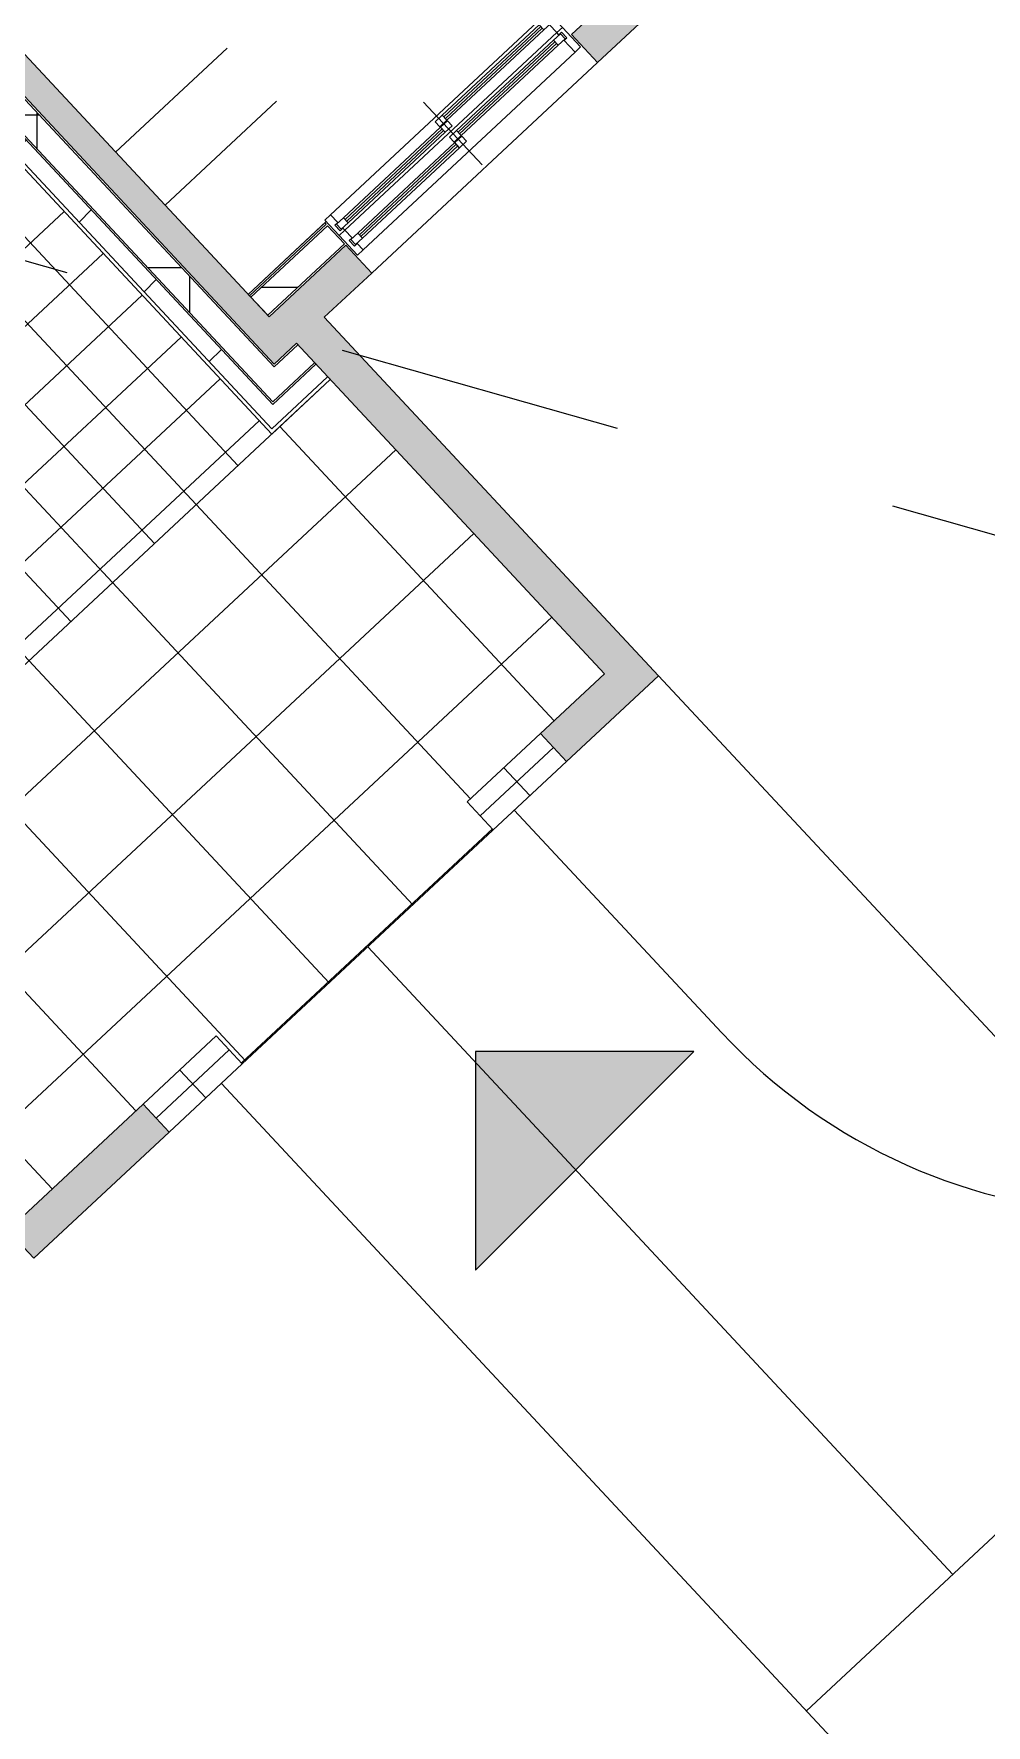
# Model space of a CAD drawing. Header units: millimetres. Extents: x -71377 to 516042, y -145869 to 441446.
# Drawn here: x 207552 to 212548, y 70705 to 79575 of the extents above; entities that cross this region are included whole.
import ezdxf

# ---------------------------------------------------------------- set-up
doc = ezdxf.new("R2010")
doc.units = ezdxf.units.MM
doc.header["$LTSCALE"] = 1000
doc.linetypes.add('_점선_M_', pattern=[3, 1.5, -1.5])
doc.linetypes.add('_점선_S_', pattern=[1.6, 0.8, -0.8])
for name, color, linetype, lineweight in [('06', 6, 'Continuous', 5), ('A-ele-8', 8, 'Continuous', 5), ('A-fnsh', 5, 'Continuous', 5), ('A-glas', 5, 'Continuous', 5), ('A-hat', 251, 'Continuous', 5), ('A-insu', 251, 'Continuous', 5), ('A-text-2', 7, 'Continuous', 5), ('A-wind', 4, 'Continuous', 5), ('A-wind-hdln', 8, 'Continuous', 5), ('A_bwall', 3, 'Continuous', 5), ('A_cwall', 2, 'Continuous', 5), ('A_fnsh', 5, 'Continuous', 5), ('A_fnsh-4', 4, 'Continuous', 5), ('AA_dash_M_', 7, '_점선_M_', 5), ('AA_발코니선', 4, '_점선_S_', 5), ('조경라인_dwg', 8, 'Continuous', 5)]:
    doc.layers.add(name, color=color, linetype=linetype, lineweight=lineweight)

# ---------------------------------------------------------------- blocks, each defined once
blk = doc.blocks.new('미서기창__이중창_ - _A_PW_16X12-2154979-지반층 배치도')
at = {"layer": 'A-glas'}
for p, q in [((-720, 136), (-25, 136)), ((-720, 124), (-25, 124)), ((25, 176), (720, 176)), ((25, 164), (720, 164)), ((-720, 26), (-25, 26)), ((-720, 14), (-25, 14)), ((25, 66), (720, 66)), ((25, 54), (720, 54))]:
    blk.add_line(p, q, dxfattribs=at)
at = {"layer": 'A-wind'}
for p, q in [((-800, 95), (-800, 235)), ((-800, 235), (-760, 235)), ((-760, 235), (-760, 150)), ((-25, 188), (25, 188)), ((-25, 152), (-25, 188)), ((25, 188), (25, 152)), ((720, 188), (770, 188)), ((720, 152), (720, 188)), ((760, 235), (800, 235)), ((760, 190), (760, 235)), ((780, 190), (760, 190)), ((770, 188), (770, 152)), ((780, 150), (780, 190)), ((800, 235), (800, 95)), ((-760, 95), (-800, 95)), ((-800, 95), (-800, -15)), ((-760, 150), (-780, 150)), ((-780, 150), (-780, 110)), ((-780, 110), (-760, 110)), ((-770, 148), (-720, 148)), ((-770, 112), (-770, 148)), ((-720, 112), (-770, 112)), ((-760, 110), (-760, 95)), ((-760, 40), (-760, 95)), ((-720, 148), (-720, 112)), ((25, 152), (-25, 152)), ((-25, 148), (25, 148)), ((-25, 112), (-25, 148)), ((25, 112), (-25, 112)), ((25, 148), (25, 112)), ((770, 152), (720, 152)), ((760, 95), (760, 150)), ((760, 150), (780, 150)), ((800, 95), (760, 95)), ((760, 80), (760, 95)), ((800, 95), (800, -15)), ((-780, 0), (-780, 40)), ((-780, 40), (-760, 40)), ((-760, 0), (-780, 0)), ((-770, 38), (-720, 38)), ((-770, 2), (-770, 38)), ((-720, 2), (-770, 2)), ((-760, -15), (-760, 0)), ((-720, 38), (-720, 2)), ((-25, 78), (25, 78)), ((-25, 42), (-25, 78)), ((25, 42), (-25, 42)), ((-25, 38), (25, 38)), ((-25, 2), (-25, 38)), ((25, 2), (-25, 2)), ((25, 78), (25, 42)), ((25, 38), (25, 2)), ((720, 78), (770, 78)), ((720, 42), (720, 78)), ((770, 42), (720, 42)), ((780, 80), (760, 80)), ((760, -15), (760, 40)), ((760, 40), (780, 40)), ((770, 78), (770, 42)), ((780, 40), (780, 80)), ((-800, -15), (-760, -15)), ((800, -15), (760, -15))]:
    blk.add_line(p, q, dxfattribs=at)
at = {"layer": 'A-wind-hdln'}
for p, q in [((0, 335), (0, -115)), ((-760, 235), (760, 235)), ((25, 188), (720, 188)), ((760, 95), (-760, 95)), ((-720, 148), (-25, 148)), ((-720, 112), (-25, 112)), ((25, 152), (720, 152)), ((-720, 38), (-25, 38)), ((-720, 2), (-25, 2)), ((25, 78), (720, 78)), ((25, 42), (720, 42)), ((760, -15), (-760, -15))]:
    blk.add_line(p, q, dxfattribs=at)
blk = doc.blocks.new('대장2_59A_1층_rvt-8-지반층 배치도')
at = {"layer": 'A-hat'}
h = blk.add_hatch(dxfattribs=at)
h.set_pattern_fill('FP_13', color=256, style=0, pattern_type=2)
h.set_pattern_definition([(0, (-96985.9, -23353.2), (0, 800), []), (90, (-96985.9, -23353.2), (-800, 5e-14), [])])
h.paths.add_polyline_path([(-54176, -189204.3), (-53773.7, -188829.2), (-53862.4, -188734.1), (-54264.6, -189109.2)])
h.paths.add_polyline_path([(-52588.9, -187724.4), (-51821, -187008.3), (-51909.7, -186913.2), (-52677.6, -187629.3)])
h.paths.add_polyline_path([(-50636.2, -185903.4), (-49904.9, -185221.4), (-49993.5, -185126.3), (-50724.9, -185808.3)])
h.paths.add_polyline_path([(-47915.6, -183366.4), (-47506, -182984.5), (-47594.7, -182889.4), (-48004.3, -183271.3)])
at = {"layer": 'A-ele-8'}
blk.add_line((-53869.6, -188726.4), (-53876, -188719.5), dxfattribs=at)
at = {"layer": 'A-fnsh'}
blk.add_line((-54278.3, -189094.6), (-53868.7, -188712.7), dxfattribs=at)
at = {"layer": 'A-insu'}
for p, q in [((-53862.4, -188734.1), (-54264.6, -189109.2)), ((-53773.7, -188829.2), (-53862.4, -188734.1)), ((-54176, -189204.3), (-53773.7, -188829.2)), ((-54264.6, -189109.2), (-54176, -189204.3))]:
    blk.add_line(p, q, dxfattribs=at)
at = {"layer": 'A_fnsh-4'}
for p, q in [((-53876, -188719.5), (-54278.3, -189094.6)), ((-54271.8, -189101.5), (-53869.6, -188726.4)), ((-53869.6, -188726.4), (-53876, -188719.5)), ((-54278.3, -189094.6), (-54271.8, -189101.5))]:
    blk.add_line(p, q, dxfattribs=at)
at = {"layer": 'AA_발코니선'}
for p, q in [((-54973.9, -188348.6), (-52982.4, -186491.5)), ((-54714.8, -188626.5), (-52724.1, -186770.2))]:
    blk.add_line(p, q, dxfattribs=at)
at = {"layer": 'A-wind-hdln', "rotation": 223.0000012484762}
blk.add_blockref('미서기창__이중창_ - _A_PW_16X12-2154979-지반층 배치도', (-53280.4, -188170.5), dxfattribs=at)
blk = doc.blocks.new('조경라인_dwg_A$Cb8b4522a-7862174-지반층 배치도')
at = {"layer": '06'}
for p, q in [((136151.8, -20777.3), (139220.8, -24068.4)), ((141636.1, -21816.1), (138452.9, -24784.5))]:
    blk.add_line(p, q, dxfattribs=at)
blk = doc.blocks.new('조경라인_dwg-6847807-지반층 배치도')
at = {"layer": '06'}
for p, q in [((210072, 75503), (211159.5, 74336.8)), ((208536.2, 74070.8), (212178.4, 70164.9))]:
    blk.add_line(p, q, dxfattribs=at)
blk.add_arc((213353.5, 76382.8), 3000, 223, 312.99977, dxfattribs=at)
blk.add_blockref('조경라인_dwg_A$Cb8b4522a-7862174-지반층 배치도', (73152.3, 95564.2))
blk = doc.blocks.new('패밀리2 - 패밀리2-6852550-지반층 배치도')
at = {"layer": 'A-text-2'}
blk.add_hatch(color=256, dxfattribs=at).paths.add_polyline_path([(4.2166, 1.0796), (5.8366, 1.0796), (5.0266, 0.2696)])
for p, q in [((4.2166, 1.0796), (5.0266, 0.2696)), ((5.8366, 1.0796), (4.2166, 1.0796)), ((5.0266, 0.2696), (5.8366, 1.0796))]:
    blk.add_line(p, q, dxfattribs=at)

msp = doc.modelspace()

# ---------------------------------------------------------------- hatches: boundary and pattern name
at = {"layer": 'A-hat'}
for points in [[(208676.5, 77989.2), (208786.2, 78091.5), (205628.6, 81477.7), (205518.9, 81375.4), (207997.7, 78717.2)], [(210509.7, 79425.2), (211277.6, 80141.3), (211141.2, 80287.6), (210373.3, 79571.5), (210475.9, 79461.4)], [(208812.9, 77842.9), (209324.9, 78320.3), (209188.5, 78466.6), (208676.5, 77989.2), (208786.2, 77871.6)], [(210546.3, 76218.8), (210692.6, 76355.2), (209076.2, 78088.5), (208930, 77952.1), (210475.9, 76294.2)], [(210346.3, 75758.8), (210829, 76208.9), (210692.6, 76355.2), (210209.9, 75905)], [(207552.5, 73153.5), (208261.9, 73815.1), (208125.5, 73961.3), (207416.1, 73299.8)]]:
    msp.add_hatch(color=256, dxfattribs=at).paths.add_polyline_path(points)
h = msp.add_hatch(dxfattribs=at)
h.set_pattern_fill('FP_13', color=256, scale=1000, style=0, pattern_type=2)
h.set_pattern_definition([(0, (165969.5, 243949.9), (0, 800), []), (90, (165969.5, 243949.9), (-800, 5e-14), [])])
h.paths.add_polyline_path([(208717.4, 77740.2), (208812.4, 77828.8), (205511.6, 81368.6), (205416.5, 81279.9), (207806.3, 78717.2)])
h = msp.add_hatch(dxfattribs=at)
h.set_pattern_fill('FP_12', color=256, scale=1000, style=0, pattern_type=2)
h.set_pattern_definition([(45, (165969.5, 243949.9), (-353.5534, 353.5534), [])])
h.paths.add_polyline_path([(208801.1, 77503.7), (208866.9, 77565.1), (205409.2, 81273.1), (205343.4, 81211.7), (208678.1, 77635.7)])
h = msp.add_hatch(dxfattribs=at)
h.set_pattern_fill('FP_145', color=256, scale=1000, style=0, pattern_type=2)
h.set_pattern_definition([(133, (205823.5, 78113.52), (-219.406, -204.6), []), (223, (205823.5, 78113.52), (204.6, -219.406), [])])
h.paths.add_polyline_path([(206935.1, 75736.4), (208800.1, 77475.5), (205328.7, 81198.1), (203467.4, 79462.4), (204292.7, 78577.4), (203842.9, 78158), (206073, 75766.5), (206519.1, 76182.5), (206795.9, 75885.7)])
h = msp.add_hatch(dxfattribs=at)
h.set_pattern_fill('FP_144', color=256, scale=1000, style=0, pattern_type=2)
h.set_pattern_definition([(223, (206582.66, 75539.9), (409.2, -438.81), []), (313, (206582.66, 75539.9), (438.81, 409.2), [])])
h.paths.add_polyline_path([(205799.8, 71792.6), (208509.5, 74319.4), (208645.9, 74173.1), (209962.3, 75400.7), (209825.9, 75547), (210546.3, 76218.8), (209107.3, 77761.9), (206935.1, 75736.4), (207214.8, 75436.5), (206658.9, 74918.2), (205014.8, 76666.6), (203003.6, 74791.1), (205785.2, 71808.3)])
h.paths.add_polyline_path([(203879.9, 74863.1), (203675.3, 75082.5), (204114.1, 75491.7), (204318.7, 75272.3), (203894.7, 74876.9)])
h.paths.add_polyline_path([(204555.2, 75561.2), (204350.6, 75780.6), (205008.9, 76394.4), (205213.5, 76175), (204570.1, 75575)])
h = msp.add_hatch(dxfattribs=at)
h.set_pattern_fill('FP_224', color=256, scale=1000, style=0, pattern_type=2)
h.set_pattern_definition([(223, (210086.1, 75652.9), (409.2, -438.8), []), (313, (210086.1, 75652.9), (438.8, 409.2), [])])
h.paths.add_polyline_path([(209962.3, 75400.7), (210346.3, 75758.8), (210209.9, 75905), (209825.9, 75547)])
h = msp.add_hatch(dxfattribs=at)
h.set_pattern_fill('FP_225', color=256, scale=1000, style=0, pattern_type=2)
h.set_pattern_definition([(223, (208385.7, 74067.23), (409.2, -438.8), []), (313, (208385.7, 74067.23), (438.8, 409.2), [])])
h.paths.add_polyline_path([(208261.9, 73815.1), (208645.9, 74173.1), (208509.5, 74319.4), (208125.5, 73961.3)])

# ---------------------------------------------------------------- linework, layer by layer
at = {"layer": 'A-ele-8'}
msp.add_line((210509.7, 79425.2), (209324.9, 78320.3), dxfattribs=at)
at = {"layer": 'A-fnsh'}
for p, q in [((208800.1, 77475.5), (205328.7, 81198.1)), ((206935.1, 75736.4), (209107.3, 77761.9)), ((210829, 76208.9), (219217.5, 67213.2)), ((209825.9, 75547), (210209.9, 75905)), ((208645.9, 74173.1), (210346.3, 75758.8)), ((209962.3, 75400.7), (209825.9, 75547)), ((208125.5, 73961.3), (208509.5, 74319.4)), ((208645.9, 74173.1), (208509.5, 74319.4)), ((208261.9, 73815.1), (208645.9, 74173.1))]:
    msp.add_line(p, q, dxfattribs=at)
at = {"layer": 'A-insu'}
for p, q in [((208812.4, 77828.8), (205511.6, 81368.6)), ((205416.5, 81279.9), (208806, 77645.1)), ((208936.8, 77944.8), (208812.4, 77828.8)), ((208806, 77645.1), (209025.4, 77849.7))]:
    msp.add_line(p, q, dxfattribs=at)
at = {"layer": 'A_bwall'}
for p, q in [((208805.5, 77630.9), (205409.2, 81273.1)), ((205343.4, 81211.7), (208801.1, 77503.7)), ((209032.3, 77842.4), (208805.5, 77630.9)), ((208801.1, 77503.7), (209093.6, 77776.5))]:
    msp.add_line(p, q, dxfattribs=at)
at = {"layer": 'A_cwall'}
for p, q in [((208786.2, 78091.5), (205628.6, 81477.7)), ((205518.9, 81375.4), (208812.9, 77842.9)), ((211141.2, 80287.6), (210373.3, 79571.5)), ((210509.7, 79425.2), (211277.6, 80141.3)), ((210373.3, 79571.5), (210509.7, 79425.2)), ((209188.5, 78466.6), (208786.2, 78091.5)), ((209324.9, 78320.3), (209188.5, 78466.6)), ((209076.2, 78088.5), (209324.9, 78320.3)), ((210829, 76208.9), (209076.2, 78088.5)), ((208812.9, 77842.9), (208930, 77952.1)), ((208930, 77952.1), (210546.3, 76218.8)), ((210546.3, 76218.8), (210209.9, 75905)), ((210346.3, 75758.8), (210829, 76208.9)), ((210209.9, 75905), (210346.3, 75758.8)), ((208125.5, 73961.3), (207416.1, 73299.8)), ((208261.9, 73815.1), (208125.5, 73961.3)), ((207552.5, 73153.5), (208261.9, 73815.1)), ((207416.1, 73299.8), (207552.5, 73153.5))]:
    msp.add_line(p, q, dxfattribs=at)
at = {"layer": 'A_fnsh'}
for q in [(209107.3, 77761.9), (208800.1, 77475.5)]:
    msp.add_line((208800.1, 77475.5), q, dxfattribs=at)
at = {"layer": 'AA_dash_M_'}
msp.add_line((93690.2, 110544.2), (264270.3, 62346.1), dxfattribs=at)

# ---------------------------------------------------------------- block references
msp.add_blockref('대장2_59A_1층_rvt-8-지반층 배치도', (262955.4, 267303.1))
at = {"layer": 'A-text-2', "xscale": 1000, "yscale": 1000, "zscale": 1000, "rotation": 225.0000000000006}
msp.add_blockref('패밀리2 - 패밀리2-6852550-지반층 배치도', (213233, 77982.4), dxfattribs=at)
at = {"layer": '조경라인_dwg', "rotation": 8.537736462515947e-07}
msp.add_blockref('조경라인_dwg-6847807-지반층 배치도', (0, 0), dxfattribs=at)

doc.saveas('drawing.dxf')
